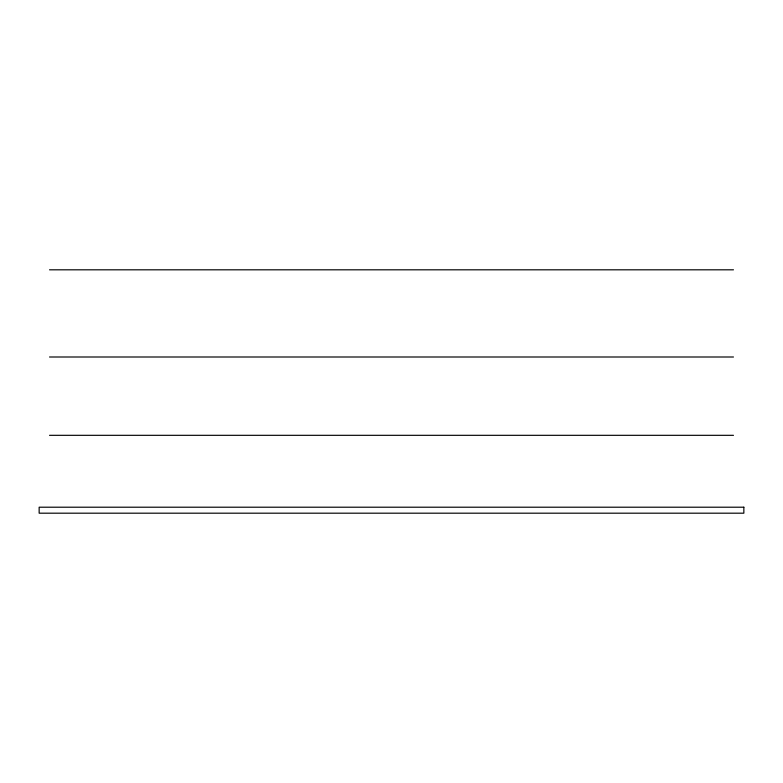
<?xml version="1.0" encoding="UTF-8"?>
<svg xmlns="http://www.w3.org/2000/svg" width="783" height="783" viewBox="0 0 783 783"><rect width="100%" height="100%" fill="white"/><g stroke="black" fill="none" stroke-linecap="round" stroke-linejoin="round"><path stroke-width="1.17" d="M49.525 269.812L733.475 269.812M49.525 356.999L733.475 356.999M49.525 435.319L733.475 435.319M743.85 507.208L39.15 507.208L39.15 513.188L743.85 513.188L743.85 507.208"/></g></svg>
